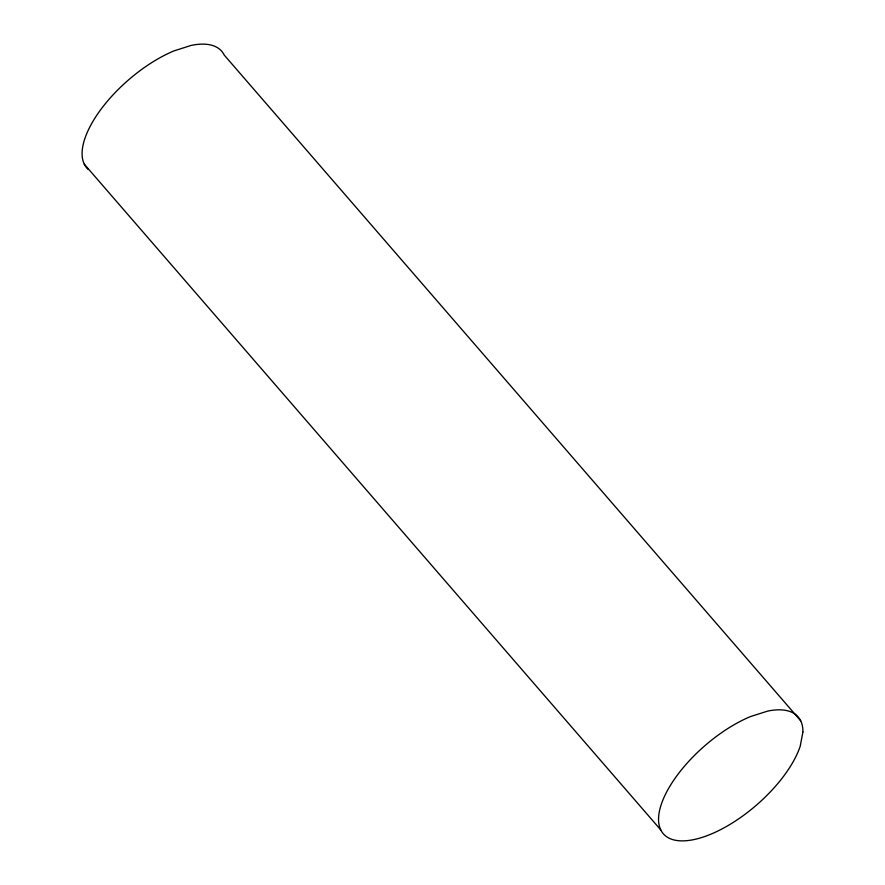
<?xml version="1.0" encoding="UTF-8"?>
<svg xmlns="http://www.w3.org/2000/svg" width="885" height="885" viewBox="0 0 885 885"><rect width="100%" height="100%" fill="white"/><g stroke="black" fill="none" stroke-linecap="round" stroke-linejoin="round"><path stroke-width="1.33" d="M800.671 720.755L224.215 55.058A89.197 39.338 -40.9 0 0 191.116 45.423L173.792 50.965A89.197 39.338 -40.9 0 0 99.795 110.913A89.197 39.338 -40.9 0 0 88.179 169.422M84.329 164.245L660.785 829.942M802.905 732.006L800.217 746.199A89.197 39.338 -40.9 0 1 711.208 834.035A89.197 39.338 -40.9 0 1 661.239 804.498A89.197 39.338 -40.9 0 1 750.248 716.662L767.572 711.12A89.197 39.338 -40.9 0 1 802.905 732.006"/></g></svg>
